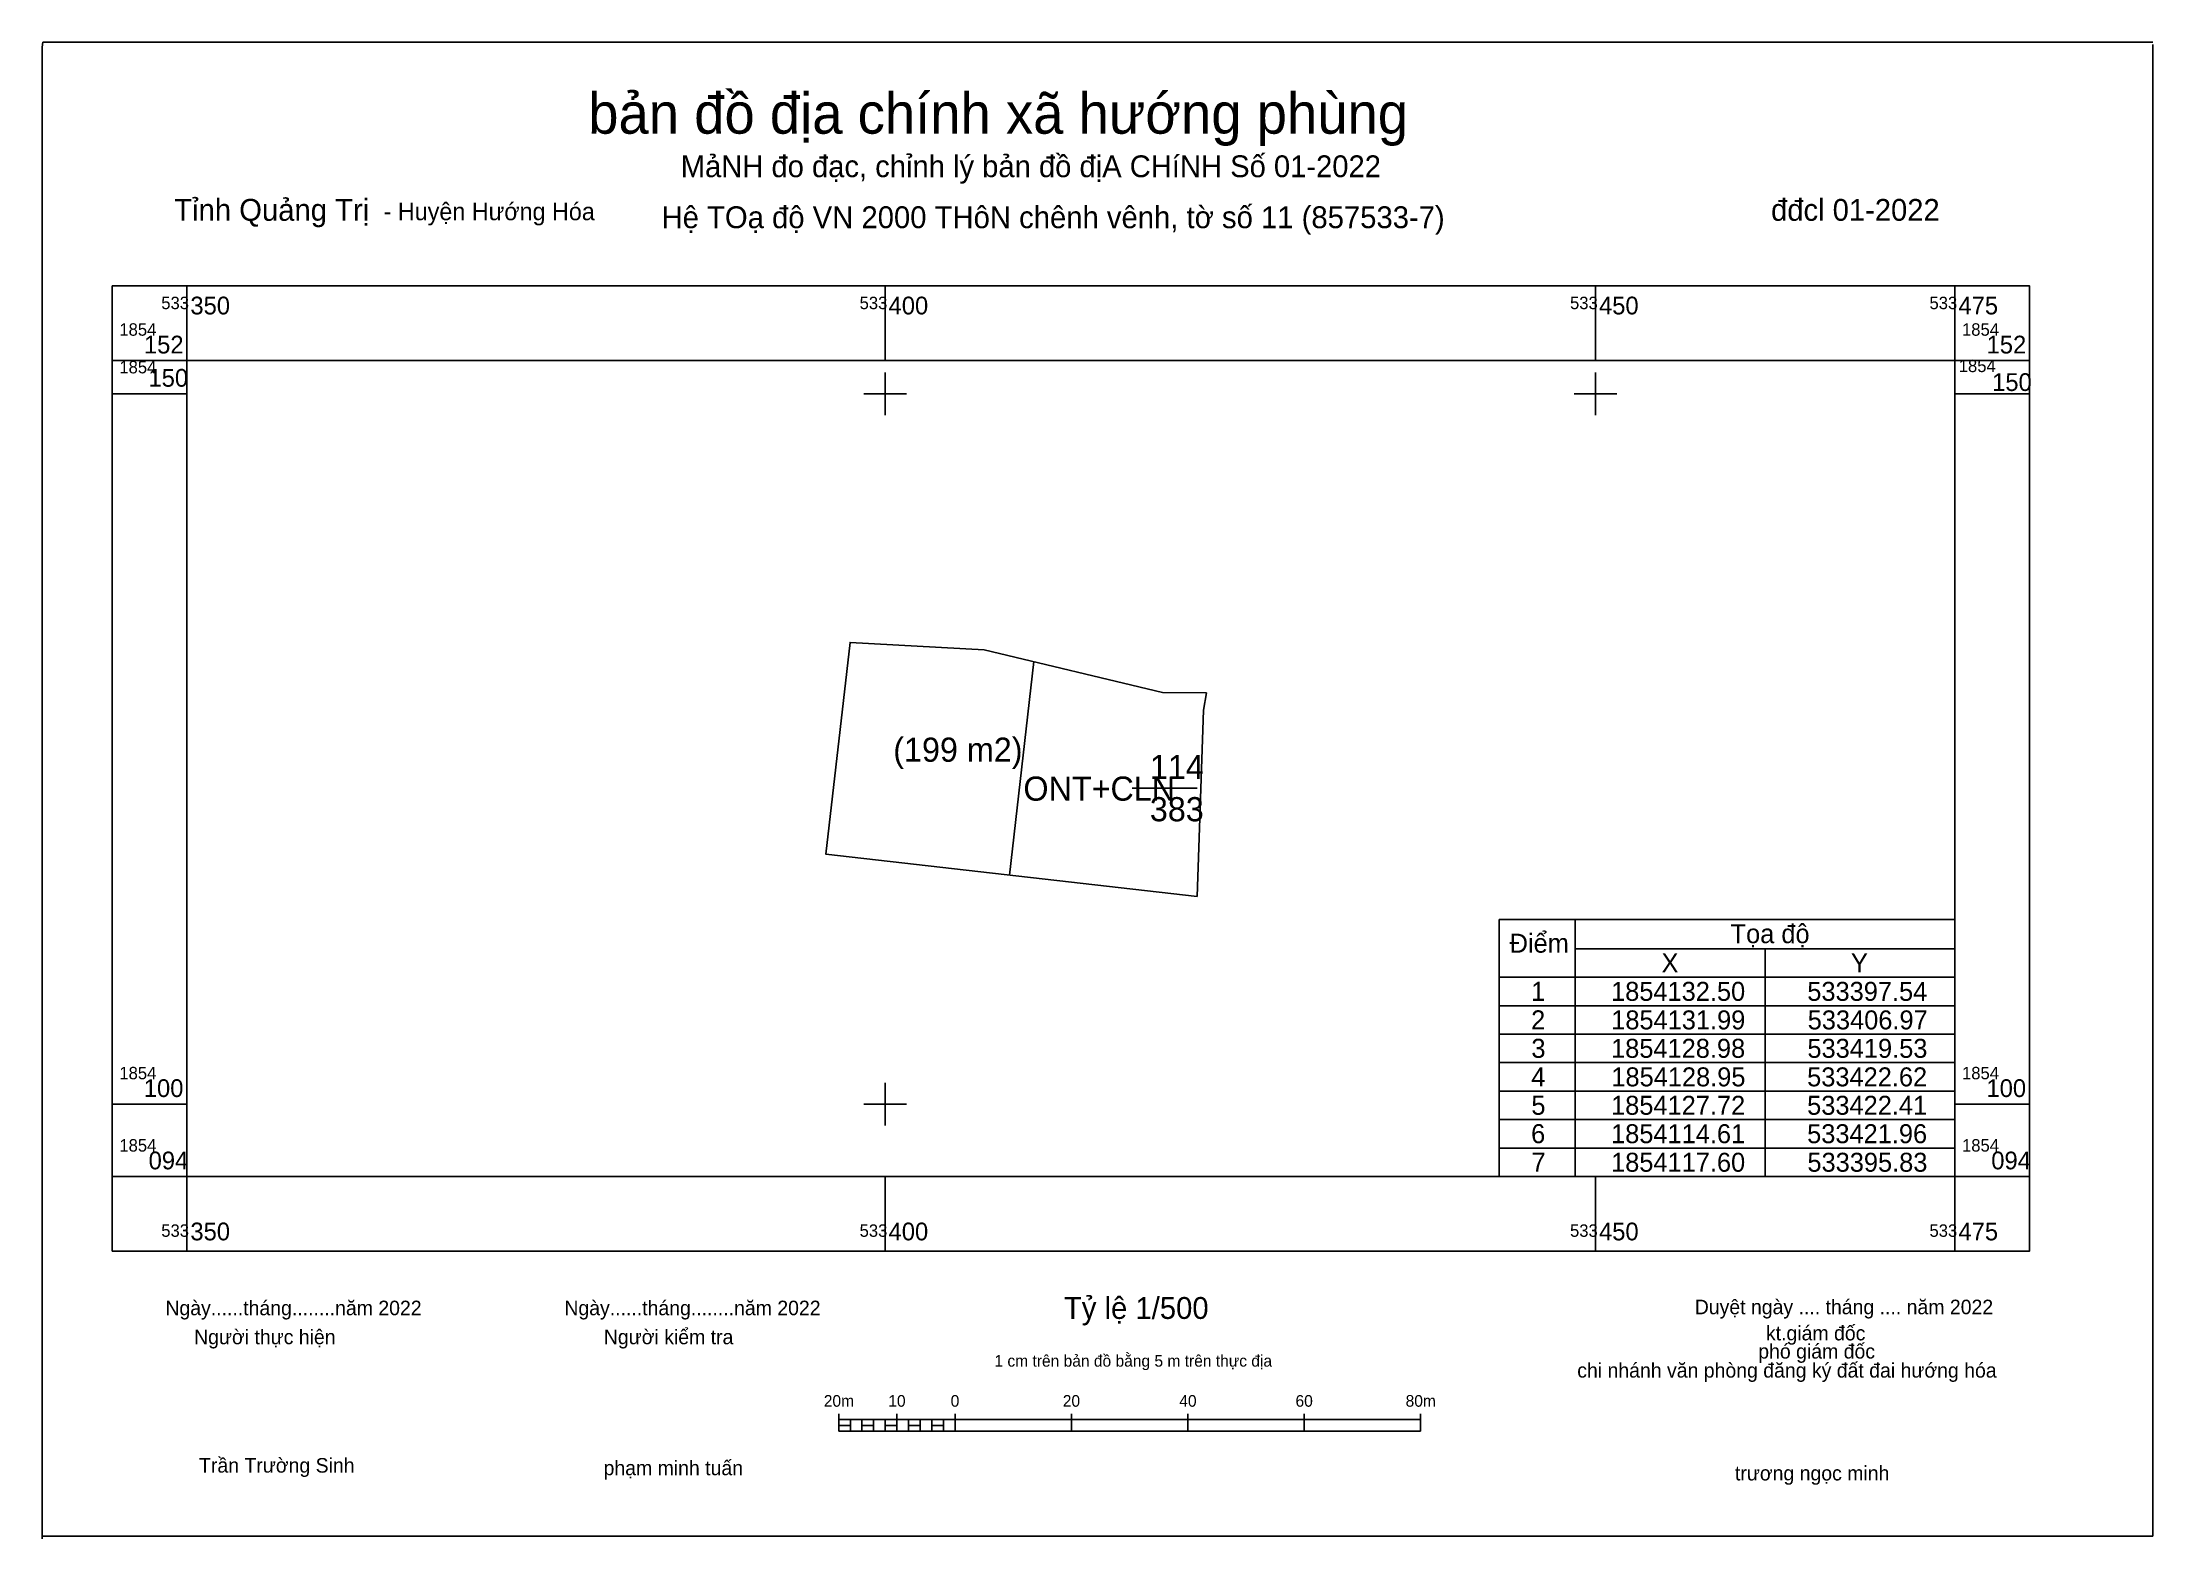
# Model space of a CAD drawing. Extents: x 533341 to 533489, y 1854069 to 1854175.
import ezdxf

# ---------------------------------------------------------------- set-up
doc = ezdxf.new("R2010")
doc.units = 0
for name, color, linetype in [('Level 1', 7, 'Continuous'), ('Level 17', 7, 'Continuous'), ('Level 30', 7, 'Continuous'), ('Level 62', 7, 'Continuous'), ('Level 63', 7, 'Continuous'), ('NhanGiaoThongThuyHe', 7, 'Continuous'), ('NhanTuCan', 7, 'Continuous')]:
    doc.layers.add(name, color=color, linetype=linetype)

msp = doc.modelspace()

# ---------------------------------------------------------------- linework, layer by layer
at = {"layer": 'Level 1'}
msp.add_line((533408.75, 1854116.12), (533410.47, 1854131.15), dxfattribs=at)
at = {"layer": 'Level 17'}
for p, q in [((533396.74, 1854076.97), (533396.74, 1854078.2)), ((533396.74, 1854077.79), (533437.68, 1854077.79)), ((533397.56, 1854076.97), (533397.56, 1854077.79)), ((533398.37, 1854076.97), (533398.37, 1854077.79)), ((533399.19, 1854076.97), (533399.19, 1854077.79)), ((533400.01, 1854076.97), (533400.01, 1854077.79)), ((533400.83, 1854076.97), (533400.83, 1854078.2)), ((533401.65, 1854076.97), (533401.65, 1854077.79)), ((533402.47, 1854076.97), (533402.47, 1854077.79)), ((533403.29, 1854076.97), (533403.29, 1854077.79)), ((533404.11, 1854076.97), (533404.11, 1854077.79)), ((533404.93, 1854076.97), (533404.93, 1854078.2)), ((533413.12, 1854076.97), (533413.12, 1854078.2)), ((533421.31, 1854076.97), (533421.31, 1854078.2)), ((533429.5, 1854076.97), (533429.5, 1854078.2)), ((533437.68, 1854076.97), (533437.68, 1854078.2)), ((533396.74, 1854076.97), (533437.68, 1854076.97))]:
    msp.add_line(p, q, dxfattribs=at)
for points in [[(533396.74, 1854076.97), (533397.56, 1854076.97), (533397.56, 1854077.38), (533396.74, 1854077.38)], [(533398.37, 1854076.97), (533399.19, 1854076.97), (533399.19, 1854077.38), (533398.37, 1854077.38)], [(533400.01, 1854076.97), (533400.83, 1854076.97), (533400.83, 1854077.38), (533400.01, 1854077.38)], [(533401.65, 1854076.97), (533402.47, 1854076.97), (533402.47, 1854077.38), (533401.65, 1854077.38)], [(533403.29, 1854076.97), (533404.11, 1854076.97), (533404.11, 1854077.38), (533403.29, 1854077.38)]]:
    msp.add_lwpolyline(points, close=True, dxfattribs=at)
at = {"layer": 'Level 30'}
for p, q in [((533340.68, 1854174.4), (533340.72, 1854174.75)), ((533340.68, 1854069.4), (533340.68, 1854174.4)), ((533340.72, 1854174.75), (533489.22, 1854174.75)), ((533489.23, 1854174.59), (533489.23, 1854069.59)), ((533489.22, 1854069.59), (533340.72, 1854069.59))]:
    msp.add_line(p, q, dxfattribs=at)
at = {"layer": 'Level 62'}
for p, q in [((533443.23, 1854113), (533475.3, 1854113)), ((533443.23, 1854113), (533443.23, 1854094.91)), ((533448.57, 1854113), (533448.57, 1854094.91)), ((533475.3, 1854113), (533475.3, 1854094.91)), ((533448.57, 1854110.94), (533475.3, 1854110.94)), ((533461.94, 1854110.94), (533461.94, 1854094.91)), ((533443.23, 1854108.94), (533475.3, 1854108.94)), ((533443.23, 1854106.93), (533475.3, 1854106.93)), ((533443.23, 1854104.93), (533475.3, 1854104.93)), ((533443.23, 1854102.92), (533475.3, 1854102.92)), ((533443.23, 1854100.92), (533475.3, 1854100.92)), ((533443.23, 1854098.92), (533475.3, 1854098.92)), ((533443.23, 1854096.91), (533475.3, 1854096.91)), ((533443.23, 1854094.91), (533475.3, 1854094.91))]:
    msp.add_line(p, q, dxfattribs=at)
at = {"layer": 'Level 63'}
for p, q in [((533350.86, 1854152.34), (533350.86, 1854157.59)), ((533400, 1854152.34), (533400, 1854157.59)), ((533450, 1854152.34), (533450, 1854157.59)), ((533475.3, 1854152.34), (533475.3, 1854157.59)), ((533350.86, 1854152.34), (533345.61, 1854152.34)), ((533475.3, 1854152.34), (533480.55, 1854152.34)), ((533400, 1854148.5), (533400, 1854151.5)), ((533450, 1854148.5), (533450, 1854151.5)), ((533350.86, 1854150), (533345.61, 1854150)), ((533398.5, 1854150), (533401.5, 1854150)), ((533448.5, 1854150), (533451.5, 1854150)), ((533475.3, 1854150), (533480.55, 1854150)), ((533400, 1854098.5), (533400, 1854101.5)), ((533350.86, 1854100), (533345.61, 1854100)), ((533398.5, 1854100), (533401.5, 1854100)), ((533475.3, 1854100), (533480.55, 1854100)), ((533350.86, 1854094.91), (533345.61, 1854094.91)), ((533350.86, 1854094.91), (533350.86, 1854089.66)), ((533400, 1854094.91), (533400, 1854089.66)), ((533450, 1854094.91), (533450, 1854089.66)), ((533475.3, 1854094.91), (533475.3, 1854089.66)), ((533475.3, 1854094.91), (533480.55, 1854094.91))]:
    msp.add_line(p, q, dxfattribs=at)
for points in [[(533345.61, 1854157.59), (533480.55, 1854157.59), (533480.55, 1854089.66), (533345.61, 1854089.66), (533345.61, 1854157.59)], [(533350.86, 1854152.34), (533475.3, 1854152.34), (533475.3, 1854094.91), (533350.86, 1854094.91), (533350.86, 1854152.34)]]:
    msp.add_lwpolyline(points, dxfattribs=at)
at = {"layer": 'NhanGiaoThongThuyHe'}
msp.add_line((533421.96, 1854114.61), (533421.96, 1854114.61), dxfattribs=at)
msp.add_line((533421.96, 1854114.61), (533421.96, 1854114.61), dxfattribs=at)
msp.add_lwpolyline([(533421.96, 1854114.61), (533395.83, 1854117.6), (533397.54, 1854132.5), (533406.97, 1854131.99), (533419.53, 1854128.98), (533422.62, 1854128.95), (533422.41, 1854127.72), (533421.96, 1854114.61)], dxfattribs=at)
at = {"layer": 'NhanTuCan'}
msp.add_lwpolyline([(533417.39, 1854122.23), (533421.98, 1854122.23)], dxfattribs=at)

# ---------------------------------------------------------------- texts
at = {"layer": 'Level 17'}
for s, height, p in [('bản đồ địa chính xã hướng phùng', 2.8654, (533379.11, 1854168.31)), ('MảNH đo đạc, chỉnh lý bản đồ địA CHíNH Số 01-2022', 1.5348, (533385.62, 1854165.25)), ('Tỉnh Quảng Trị ', 1.5391, (533349.97, 1854162.18)), (' đđcl 01-2022', 1.5349, (533461.79, 1854162.18)), ('- Huyện Hướng Hóa', 1.228, (533364.71, 1854162.22)), ('Hệ TOạ độ VN 2000 THôN chênh vênh, tờ số 11 (857533-7)', 1.5391, (533384.27, 1854161.66)), ('Tỷ lệ 1/500', 1.5395, (533412.59, 1854084.88)), ('Ngày......tháng........năm 2022', 1.0236, (533349.35, 1854085.14)), ('Ngày......tháng........năm 2022', 1.0236, (533377.43, 1854085.14)), ('Duyệt ngày .... tháng .... năm 2022', 1.0236, (533456.99, 1854085.21)), ('Người thực hiện', 1.0236, (533351.37, 1854083.1)), ('Người kiểm tra', 1.0236, (533380.21, 1854083.1)), ('kt.giám đốc', 1.0236, (533462, 1854083.37)), ('1 cm trên bản đồ bằng 5 m trên thực địa', 0.8188, (533407.7, 1854081.52)), ('phó giám đốc', 1.0236, (533461.46, 1854082.09)), ('chi nhánh văn phòng đăng ký đất đai hướng hóa', 1.0236, (533448.72, 1854080.75)), ('20m', 0.819, (533395.69, 1854078.7)), ('10', 0.819, (533400.23, 1854078.7)), ('0', 0.819, (533404.62, 1854078.7)), ('20', 0.819, (533412.51, 1854078.7)), ('40', 0.819, (533420.71, 1854078.7)), ('60', 0.819, (533428.89, 1854078.7)), ('80m', 0.819, (533436.64, 1854078.7)), ('Trần Trường Sinh', 1.0236, (533351.72, 1854074.06)), ('phạm minh tuấn', 1.0236, (533380.19, 1854073.88)), ('trương ngọc minh', 1.0236, (533459.82, 1854073.51))]:
    msp.add_text(s, height=height, dxfattribs=at).set_placement(p)
at = {"layer": 'Level 62'}
for s, height, p in [('Điểm', 1.336, (533443.96, 1854110.66)), ('Tọa độ', 1.336, (533459.51, 1854111.33)), ('X', 1.34, (533454.65, 1854109.27)), ('Y', 1.34, (533467.98, 1854109.27)), ('1', 1.34, (533445.47, 1854107.27)), ('1854132.50', 1.336, (533451.1, 1854107.27)), ('533397.54', 1.336, (533464.91, 1854107.27)), ('2', 1.34, (533445.47, 1854105.26)), ('1854131.99', 1.336, (533451.11, 1854105.26)), ('533406.97', 1.336, (533464.94, 1854105.26)), ('3', 1.34, (533445.49, 1854103.26)), ('1854128.98', 1.336, (533451.1, 1854103.26)), ('533419.53', 1.336, (533464.92, 1854103.26)), ('4', 1.34, (533445.48, 1854101.25)), ('1854128.95', 1.336, (533451.12, 1854101.25)), ('533422.62', 1.336, (533464.9, 1854101.25)), ('5', 1.34, (533445.49, 1854099.25)), ('1854127.72', 1.336, (533451.1, 1854099.25)), ('533422.41', 1.336, (533464.9, 1854099.25)), ('6', 1.34, (533445.47, 1854097.25)), ('1854114.61', 1.336, (533451.1, 1854097.25)), ('533421.96', 1.336, (533464.9, 1854097.25)), ('7', 1.34, (533445.5, 1854095.24)), ('1854117.60', 1.336, (533451.1, 1854095.24)), ('533395.83', 1.336, (533464.92, 1854095.24))]:
    msp.add_text(s, height=height, dxfattribs=at).set_placement(p)
at = {"layer": 'Level 63'}
for s, height, p in [('533', 0.875, (533349.06, 1854155.96)), ('350', 1.25, (533351.11, 1854155.59)), ('533', 0.875, (533398.21, 1854155.96)), ('400', 1.25, (533400.25, 1854155.59)), ('533', 0.875, (533448.21, 1854155.96)), ('450', 1.25, (533450.25, 1854155.59)), ('533', 0.875, (533473.51, 1854155.96)), ('475', 1.25, (533475.55, 1854155.59)), ('1854', 0.875, (533346.11, 1854154.09)), ('1854', 0.875, (533475.8, 1854154.09)), ('152', 1.25, (533347.84, 1854152.84)), ('152', 1.25, (533477.53, 1854152.84)), ('1854', 0.875, (533346.11, 1854151.44)), ('1854', 0.875, (533475.57, 1854151.53)), ('150', 1.25, (533348.16, 1854150.5)), ('150', 1.25, (533477.92, 1854150.2)), ('1854', 0.875, (533346.11, 1854101.75)), ('100', 1.25, (533347.83, 1854100.5)), ('1854', 0.875, (533475.8, 1854101.75)), ('100', 1.25, (533477.52, 1854100.5)), ('1854', 0.875, (533346.11, 1854096.66)), ('1854', 0.875, (533475.8, 1854096.66)), ('094', 1.25, (533348.17, 1854095.41)), ('094', 1.25, (533477.86, 1854095.41)), ('533', 0.875, (533349.06, 1854090.66)), ('350', 1.25, (533351.11, 1854090.41)), ('533', 0.875, (533398.21, 1854090.66)), ('400', 1.25, (533400.25, 1854090.41)), ('533', 0.875, (533448.21, 1854090.66)), ('450', 1.25, (533450.25, 1854090.41)), ('533', 0.875, (533473.51, 1854090.66)), ('475', 1.25, (533475.55, 1854090.41))]:
    msp.add_text(s, height=height, dxfattribs=at).set_placement(p)
at = {"layer": 'NhanTuCan'}
for s, p in [('(199 m2)', (533400.58, 1854124.1)), ('114', (533418.64, 1854122.88)), ('ONT+CLN', (533409.74, 1854121.36)), ('383', (533418.64, 1854119.91))]:
    msp.add_text(s, height=1.7, dxfattribs=at).set_placement(p)

doc.saveas('drawing.dxf')
